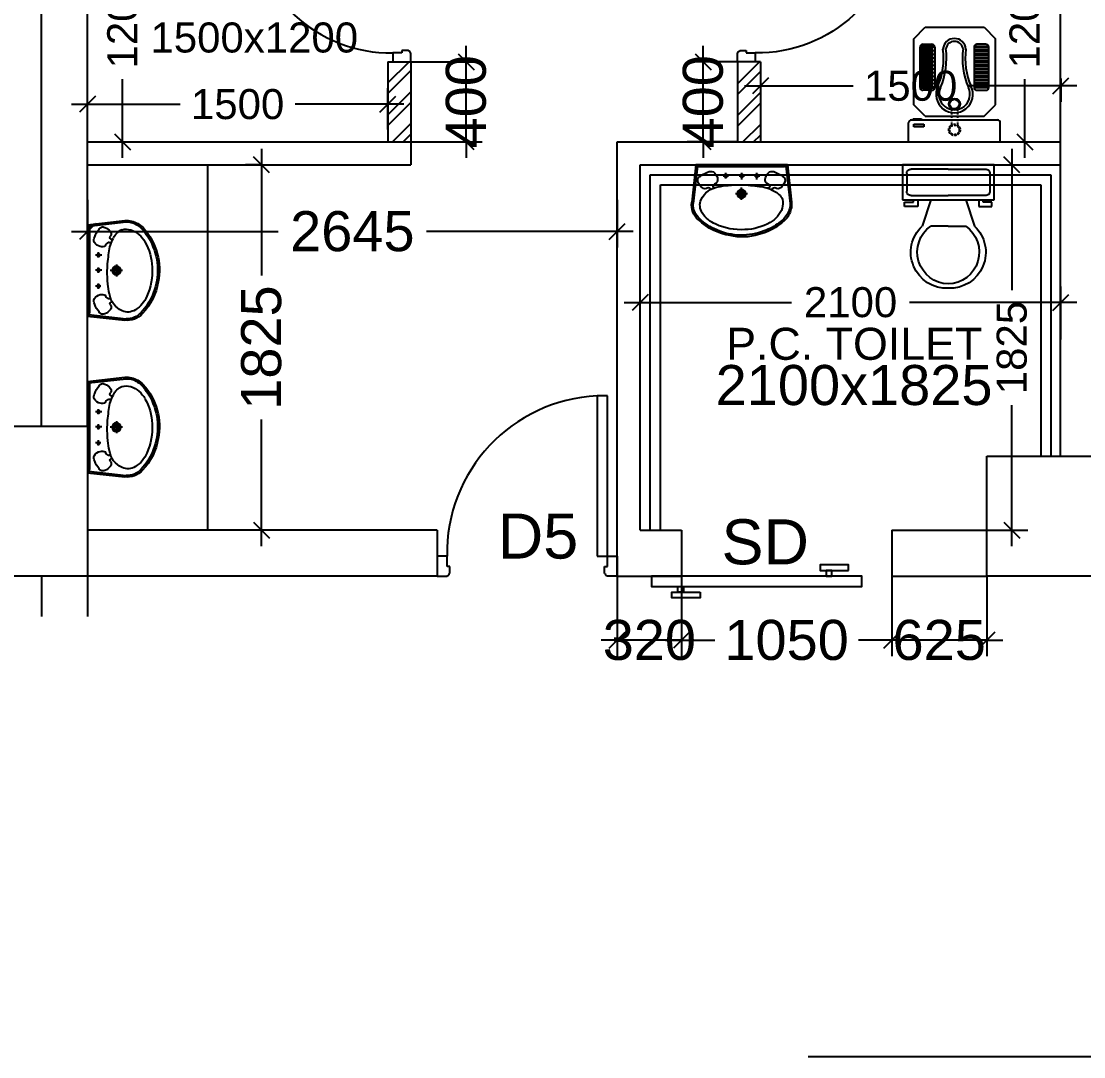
# Model space of a CAD drawing. Extents: x 7620542 to 7843793, y -6476226 to -6093835.
# Drawn here: x 7750969 to 7756275, y -6429359 to -6424186 of the extents above; entities that cross this region are included whole.
import ezdxf
from ezdxf.enums import TextEntityAlignment as Align

# ---------------------------------------------------------------- set-up
doc = ezdxf.new("R2010")
doc.units = 0
doc.header["$LTSCALE"] = 600
doc.header["$MEASUREMENT"] = 0
doc.header["$PDMODE"] = 35
doc.linetypes.add('HIDDEN', pattern=[0.375, 0.25, -0.125])
doc.layers.get('0').update_dxf_attribs({"linetype": 'CONTINUOUS'})
doc.layers.get('Defpoints').update_dxf_attribs({"linetype": 'CONTINUOUS'})
for name, color, linetype in [('DOOR', 32, 'CONTINUOUS'), ('joinery', 7, 'CONTINUOUS'), ('LA-column', 3, 'CONTINUOUS'), ('Railing', 21, 'CONTINUOUS'), ('Room Dim', 1, 'CONTINUOUS'), ('T Wall', 8, 'CONTINUOUS'), ('TEXT', 6, 'CONTINUOUS'), ('Toi-Euip', 8, 'CONTINUOUS'), ('toi-fix', 46, 'CONTINUOUS'), ('Toi. Wall Hat', 3, 'CONTINUOUS'), ('Walls', 7, 'CONTINUOUS'), ('Working Dim', 5, 'CONTINUOUS')]:
    doc.layers.add(name, color=color, linetype=linetype)
doc.styles.add('ari', font='arial.ttf')
doc.styles.add('ARIAL', font='arial.ttf')
doc.dimstyles.new('int. dim', dxfattribs={"dimtxt": 450, "dimasz": 80, "dimexe": 80, "dimexo": 0, "dimgap": 70, "dimtad": 0, "dimdec": 0, "dimzin": 12, "dimdsep": 46, "dimtxsty": 'ari', "dimblk": 'OBLIQUE', "dimcen": 2, "dimdle": 80, "dimclrd": 256, "dimclre": 256, "dimclrt": 6, "dimadec": 0, "dimazin": 0, "dimtfac": 1, "dimtdec": 0, "dimtix": 1, "dimtmove": 2, "dimatfit": 3, "dimfxl": 1, "dimtolj": 1, "dimtzin": 0, "dimlwd": -1, "dimlwe": -1, "dimarcsym": 0})

# ---------------------------------------------------------------- blocks, each defined once
blk = doc.blocks.new('A$C37B60793')
at = {"layer": 'toi-fix', "color": 8}
for p, q in [((0, 303.1), (127, 303.1)), ((0, -306.5), (0, 303.1)), ((146, -287.4), (146, 284.1)), ((171.2, 195), (247.4, 271.2)), ((247.4, 271.2), (685.9, 271.2)), ((358.5, 218.7), (358.5, 139.2)), ((369.5, 218.7), (358.5, 218.7)), ((362.3, 226.9), (630.5, 226.9)), ((369.5, 139.2), (369.5, 218.7)), ((382.7, 218.7), (382.7, 139.2)), ((393.7, 218.7), (382.7, 218.7)), ((393.7, 139.2), (393.7, 218.7)), ((406.9, 218.7), (406.9, 139.2)), ((417.9, 218.7), (406.9, 218.7)), ((417.9, 139.2), (417.9, 218.7)), ((431, 218.7), (431, 139.2)), ((442.1, 218.7), (431, 218.7)), ((442.1, 139.2), (442.1, 218.7)), ((455.2, 218.7), (455.2, 139.2)), ((466.3, 218.7), (455.2, 218.7)), ((466.3, 139.2), (466.3, 218.7)), ((479.4, 218.7), (479.4, 139.2)), ((490.5, 218.7), (479.4, 218.7)), ((490.5, 139.2), (490.5, 218.7)), ((503.6, 218.7), (503.6, 139.2)), ((514.6, 218.7), (503.6, 218.7)), ((514.6, 139.2), (514.6, 218.7)), ((527.8, 218.7), (527.8, 139.2)), ((538.8, 218.7), (527.8, 218.7)), ((538.8, 139.2), (538.8, 218.7)), ((552, 218.7), (552, 139.2)), ((563, 218.7), (552, 218.7)), ((563, 139.2), (563, 218.7)), ((576.2, 218.7), (576.2, 139.2)), ((587.2, 218.7), (576.2, 218.7)), ((587.2, 139.2), (587.2, 218.7)), ((600.4, 218.7), (600.4, 139.2)), ((611.4, 218.7), (600.4, 218.7)), ((611.4, 139.2), (611.4, 218.7)), ((624.5, 218.7), (624.5, 139.2)), ((635.6, 218.7), (624.5, 218.7)), ((635.6, 139.2), (635.6, 218.7)), ((762.1, 195), (685.9, 271.2)), ((171.2, -195.4), (171.2, 195)), ((343.3, 148.1), (343.3, 207.9)), ((649.5, 207.9), (649.5, 148.1)), ((762.1, -195.4), (762.1, 195)), ((358.5, 139.2), (369.5, 139.2)), ((630.5, 129.1), (362.3, 129.1)), ((382.7, 139.2), (393.7, 139.2)), ((406.9, 139.2), (417.9, 139.2)), ((431, 139.2), (442.1, 139.2)), ((455.2, 139.2), (466.3, 139.2)), ((479.4, 139.2), (490.5, 139.2)), ((503.6, 139.2), (514.6, 139.2)), ((527.8, 139.2), (538.8, 139.2)), ((552, 139.2), (563, 139.2)), ((576.2, 139.2), (587.2, 139.2)), ((600.4, 139.2), (611.4, 139.2)), ((624.5, 139.2), (635.6, 139.2)), ((630.5, -132.4), (362.3, -132.4)), ((117.8, -205), (100.3, -205)), ((100.3, -205), (100.3, -270.7)), ((117.8, -270.7), (117.8, -205)), ((171.2, -195.4), (247.4, -271.6)), ((343.3, -151.5), (343.3, -211.2)), ((358.5, -222), (358.5, -142.6)), ((358.5, -142.6), (369.5, -142.6)), ((369.5, -142.6), (369.5, -222)), ((382.7, -222), (382.7, -142.6)), ((382.7, -142.6), (393.7, -142.6)), ((393.7, -142.6), (393.7, -222)), ((406.9, -222), (406.9, -142.6)), ((406.9, -142.6), (417.9, -142.6)), ((417.9, -142.6), (417.9, -222)), ((431, -222), (431, -142.6)), ((431, -142.6), (442.1, -142.6)), ((442.1, -142.6), (442.1, -222)), ((455.2, -222), (455.2, -142.6)), ((455.2, -142.6), (466.3, -142.6)), ((466.3, -142.6), (466.3, -222)), ((479.4, -222), (479.4, -142.6)), ((479.4, -142.6), (490.5, -142.6)), ((490.5, -142.6), (490.5, -222)), ((503.6, -222), (503.6, -142.6)), ((503.6, -142.6), (514.6, -142.6)), ((514.6, -142.6), (514.6, -222)), ((527.8, -222), (527.8, -142.6)), ((527.8, -142.6), (538.8, -142.6)), ((538.8, -142.6), (538.8, -222)), ((552, -222), (552, -142.6)), ((552, -142.6), (563, -142.6)), ((563, -142.6), (563, -222)), ((576.2, -222), (576.2, -142.6)), ((576.2, -142.6), (587.2, -142.6)), ((587.2, -142.6), (587.2, -222)), ((600.4, -222), (600.4, -142.6)), ((600.4, -142.6), (611.4, -142.6)), ((611.4, -142.6), (611.4, -222)), ((624.5, -222), (624.5, -142.6)), ((624.5, -142.6), (635.6, -142.6)), ((635.6, -142.6), (635.6, -222)), ((649.5, -211.2), (649.5, -151.5)), ((685.9, -271.6), (762.1, -195.4)), ((100.3, -270.7), (117.8, -270.7)), ((153.7, -221.4), (147.5, -221.4)), ((147.5, -221.4), (147.5, -276.8)), ((147.5, -276.8), (153.7, -276.8)), ((153.7, -276.8), (153.7, -221.4)), ((247.4, -271.6), (685.9, -271.6)), ((369.5, -222), (358.5, -222)), ((362.3, -230.3), (630.5, -230.3)), ((393.7, -222), (382.7, -222)), ((417.9, -222), (406.9, -222)), ((442.1, -222), (431, -222)), ((466.3, -222), (455.2, -222)), ((490.5, -222), (479.4, -222)), ((514.6, -222), (503.6, -222)), ((538.8, -222), (527.8, -222)), ((563, -222), (552, -222)), ((587.2, -222), (576.2, -222)), ((611.4, -222), (600.4, -222)), ((635.6, -222), (624.5, -222)), ((0, -306.5), (127, -306.5))]:
    blk.add_line(p, q, dxfattribs=at)
at = {"layer": 'toi-fix', "color": 8, "linetype": 'HIDDEN', "ltscale": 0.1}
for p, q in [((219.3, 19), (111.7, 19)), ((219.3, -22.3), (111.7, -22.3))]:
    blk.add_line(p, q, dxfattribs=at)
at = {"layer": 'toi-fix', "color": 8, "extrusion": (0, 0, -1)}
for centre, major_axis, start_param, end_param in [((127, 284.1), (-13.5, -13.5), 2.356194, 3.926991), ((362.3, 207.9), (13.5, -13.5), 2.356194, 3.926991), ((630.5, 207.9), (-13.5, -13.5), 2.356194, 3.926991), ((362.3, 148.1), (-13.5, -13.5), -0.785398, 0.785398), ((630.5, 148.1), (-13.5, -13.5), 3.926991, 5.497787), ((316.3, -1.7), (0, -122.2), -0.449608, 3.591264), ((316.3, -1.7), (0, -103.2), -0.449671, 3.591202), ((554, 536.4), (-29.4, -484.3), -0.19615, 0.346746), ((554, 536.4), (-11.6, -466), -0.160496, 0.3824), ((611.1, -1.7), (-54, -54), 2.434309, 5.419673), ((251.3, -1.7), (-26.9, -26.9), 0.785398, 7.068583), ((251.3, -1.7), (-22.5, -22.5), 0.785398, 7.068583), ((611.1, -1.7), (40.6, -40.6), 4.005105, 6.990469), ((554, -539.7), (29.4, -484.3), 2.794864, 3.33776), ((554, -539.7), (11.6, -466), 2.7592, 3.302095), ((362.3, -151.5), (13.5, -13.5), 2.356194, 3.926991), ((630.5, -151.5), (13.5, -13.5), 3.926991, 5.497787), ((362.3, -211.2), (-13.5, -13.5), -0.785398, 0.785398), ((630.5, -211.2), (13.5, -13.5), 5.497787, 7.068583), ((127, -287.4), (13.5, -13.5), 5.497787, 7.068583)]:
    blk.add_ellipse(centre, major_axis=major_axis, ratio=1, start_param=start_param, end_param=end_param, dxfattribs=at)
at = {"layer": 'toi-fix', "color": 8, "linetype": 'HIDDEN', "ltscale": 0.1, "extrusion": (0, 0, -1)}
for major_axis, start_param, end_param in [((26.9, -26.9), 2.356194490188911, 8.639379797368496), ((22.5, -22.5), 2.356194490188169, 8.639379797367756)]:
    blk.add_ellipse((79.7, -1.7), major_axis=major_axis, ratio=1, start_param=start_param, end_param=end_param, dxfattribs=at)
blk = doc.blocks.new('1000')
at = {"layer": 'DOOR'}
for p, q in [((0, -100), (0, 0)), ((0, 0), (49.7, 0)), ((49.7, 0), (49.7, -2.2)), ((63.2, -49.5), (49.7, -49.5)), ((49.7, -49.5), (49.7, -100)), ((63.2, -13.5), (61, -13.5)), ((63.2, -13.5), (63.2, -49.5)), ((836.8, -13.5), (836.8, -49.5)), ((836.8, -13.5), (839, -13.5)), ((836.8, -49.5), (850.3, -49.5)), ((850.3, 0), (850.3, -2.2)), ((900, 0), (850.3, 0)), ((850.3, -49.5), (850.3, -100)), ((900, -100), (900, 0)), ((49.7, -100), (0, -100)), ((49.7, -100), (49.7, -900.6)), ((100.2, -100), (49.7, -100)), ((100.2, -900.6), (100.2, -100)), ((850.3, -100), (900, -100)), ((49.7, -900.6), (100.2, -900.6))]:
    blk.add_line(p, q, dxfattribs=at)
for centre, major_axis, start_param, end_param in [((49.7, -13.5), (-7.95, 7.95), 3.926991, 5.497787), ((850.3, -13.5), (7.95, 7.95), 0.785398, 2.356194)]:
    blk.add_ellipse(centre, major_axis=major_axis, ratio=1, start_param=start_param, end_param=end_param, dxfattribs=at)
at = {"layer": 'DOOR', "color": 145}
blk.add_ellipse((64.3, -115.3), major_axis=(-519.7, 589.8), ratio=1, start_param=2.464943, end_param=4.009476, dxfattribs=at)
blk = doc.blocks.new('A$C70ED7303')
at = {"layer": 'toi-fix', "color": 8}
for p, q in [((0, 0), (229, 0)), ((229, 0), (229, -174.4)), ((-229, 0), (0, 0)), ((-229, -174.4), (-229, 0)), ((-207.2, -43.6), (-207.2, -130.8)), ((0, -21.8), (-185.4, -21.8)), ((0, -21.8), (185.4, -21.8)), ((207.2, -43.6), (207.2, -130.8)), ((-185.4, -152.6), (0, -152.6)), ((185.4, -152.6), (0, -152.6)), ((229, -174.4), (-229, -174.4)), ((-218.1, -207.2), (-218.1, -185.4)), ((-218.1, -185.4), (-174.4, -185.4)), ((-152.6, -207.2), (-218.1, -207.2)), ((-174.4, -185.4), (-174.4, -174.4)), ((-152.6, -174.4), (-152.6, -207.2)), ((-87.2, -174.4), (-130.8, -305.3)), ((87.2, -174.4), (130.8, -305.3)), ((152.6, -174.4), (152.6, -207.2)), ((152.6, -207.2), (218.1, -207.2)), ((174.4, -185.4), (174.4, -174.4)), ((218.1, -185.4), (174.4, -185.4)), ((218.1, -207.2), (218.1, -185.4)), ((0, -305.3), (-87.2, -305.3)), ((0, -305.3), (87.2, -305.3))]:
    blk.add_line(p, q, dxfattribs=at)
for centre, major_axis, start_param, end_param in [((-188.1, -40.9), (13.6, -13.6), 2.214297, 4.068888), ((188.1, -40.9), (13.6, -13.6), 0.643501, 2.498091), ((-188.1, -133.6), (-13.6, -13.6), 5.35589, 7.21048), ((188.1, -133.6), (-13.6, -13.6), 0.643501, 2.498091), ((-6.6, -436.2), (-127.6, -127.6), 4.686239, 7.105146), ((4.7, -435.5), (-112.7, -112.7), 4.541602, 7.039318), ((6.6, -436.2), (55.8, -171.6), -0.351019, 2.067888), ((-4.7, -435.5), (-112.7, -112.7), 0.814663, 3.31238)]:
    blk.add_ellipse(centre, major_axis=major_axis, ratio=1, start_param=start_param, end_param=end_param, dxfattribs=at)
blk = doc.blocks.new('A$C1E9F72C1')
at = {"layer": 'Toi-Euip', "color": 8}
for p, q in [((-228.2, 0), (-249, -186.3)), ((-228.2, 0), (228.2, 0)), ((228.2, 0), (249, -186.3)), ((-220.9, -6.6), (-241.8, -193.1)), ((-212.9, -9.7), (208.6, -9.7)), ((-76, -72.5), (-76, -39.7)), ((-0.6, -72.5), (-0.6, -39.7)), ((79.3, -67.3), (79.3, -39.7)), ((220.8, -6.2), (241.8, -193.1)), ((-63.8, -54.9), (-90.3, -54.9)), ((11.6, -54.9), (-14.9, -54.9)), ((91.5, -54.9), (65.1, -54.9)), ((-29.6, -144.6), (31.2, -144.6)), ((0.9, -174.9), (0.9, -113))]:
    blk.add_line(p, q, dxfattribs=at)
for centre, radius in [((-76, -54.9), 6.49), ((-0.6, -54.9), 6.49), ((79.3, -54.9), 6.49), ((0.9, -144.6), 21.7), ((0.9, -144.6), 15.6), ((0.9, -144.6), 11)]:
    blk.add_circle(centre, radius, dxfattribs=at)
for centre, radius, start, end in [((-208.1, 14.7), 24.9, 216.2215, 258.8549), ((207.9, 16.2), 26, 271.4204, 321.2513), ((-125, -156.3), 127.2, 109.5864, 129.4018), ((-151.5, -66.7), 34.3, 68.6439, 118.0808), ((-167.5, -75.4), 49.6, 12.807, 54.9415), ((169.6, -75.4), 49.6, 125.0585, 167.193), ((153.6, -66.7), 34.3, 61.9192, 111.3561), ((127.1, -156.3), 127.2, 50.5982, 70.4136), ((-196.3, -76.7), 20.9, 116.809, 207.5092), ((-160.4, -68.2), 57.4, 198.3504, 235.0331), ((-131.5, -107.7), 8.62, 142.6961, 276.8474), ((-114.5, -115.3), 27, 106.386, 151.7285), ((-150, -73.3), 32.2, 330.0791, 16.0346), ((34.9, -905.9), 807.6, 92.48, 98.7772), ((-3.2, -837.5), 738.4, 84.4518, 89.7569), ((46.1, -400.7), 299, 76.1733, 85.7679), ((152.1, -73.3), 32.2, 163.9654, 209.9209), ((116.6, -115.3), 27, 28.2715, 73.614), ((134.9, -107.4), 7.45, 281.3197, 41.7016), ((162.5, -68.2), 57.4, 304.9669, 341.6496), ((198.5, -76.7), 20.9, 332.4908, 63.191), ((-129.4, -204.5), 80.8, 113.6187, 156.307), ((-181.8, -101.4), 18, 230.4642, 309.5358), ((-164.3, -121.5), 8.67, 53.8926, 133.9597), ((-76.5, -275.6), 168.3, 94.0281, 120.4098), ((-162.9, -122.5), 8.8, 329.6713, 65.4896), ((102.1, -220), 110.7, 24.9779, 81.9798), ((164.3, -121.7), 7.8, 112.0693, 194.8477), ((166.5, -121.5), 8.67, 46.0403, 126.1074), ((183.9, -101.4), 18, 230.4642, 309.5358), ((-165.7, -196.5), 84, 173.0041, 196.7608), ((-163.3, -200.1), 78.8, 174.8598, 213.2089), ((-110.1, -193), 95.5, 167.3454, 194.4146), ((136.7, -201.5), 71.5, 327.5919, 23.2221), ((146.7, -197.7), 95.2, 311.9105, 2.7762), ((149.6, -199.6), 100.3, 311.3831, 7.6058), ((-141.4, -199.1), 106.9, 191.4479, 227.66), ((-120.4, -183.5), 124.2, 208.7854, 238.1585), ((-82.7, -174.7), 127.1, 199.3054, 242.2025), ((77.5, -165.5), 140.9, 291.6868, 328.1397), ((-15.6, -66.9), 289.4, 226.8801, 256.3199), ((-54.2, -135.8), 202, 229.3146, 253.0106), ((-13.2, -73.3), 249.6, 238.9436, 269.4813), ((4.7, -23.5), 300.1, 266.1546, 294.5893), ((11.5, -60.2), 296.4, 278.977, 313.6155), ((18.1, -68), 277.7, 292.3326, 313.7827), ((0.4, -45.6), 305.3, 248.1503, 293.8049), ((-3.9, -83.4), 276.6, 253.1484, 282.8609)]:
    blk.add_arc(centre, radius, start, end, dxfattribs=at)
blk = doc.blocks.new('A$C225605CF')
at = {"layer": 'DOOR'}
for points in [[(-869.4, 136.8), (-869.4, 165.6), (-727.6, 165.6), (-727.6, 136.8)], [(115.1, 108), (115.1, 57.6), (-934.5, 57.6), (-934.5, 108)], [(-785.7, 108), (-785.7, 136.8), (-757.5, 136.8), (-757.5, 108)], [(-44, 57.6), (-44, 28.8), (-15.8, 28.8), (-15.8, 57.6)], [(-127.7, 28.8), (-127.7, 0), (14.1, 0), (14.1, 28.8)]]:
    blk.add_lwpolyline(points, close=True, dxfattribs=at)
blk = doc.blocks.new('_Oblique')
at = {"color": 0, "linetype": 'ByBlock', "lineweight": -2}
blk.add_line((-0.5, -0.5), (0.5, 0.5), dxfattribs=at)
blk = doc.blocks.new('*D630')
at = {"layer": 'Defpoints', "color": 0, "transparency": 16777216}
for p in [(7751418.5, -6423589.2, -4.8), (7751418.5, -6424788.7, 1), (7751473.9, -6424788.7)]:
    blk.add_point(p, dxfattribs=at)
at = {"layer": 'Working Dim', "transparency": 16777216}
for p, q in [((7751473.9, -6423509.2), (7751473.9, -6423902.3)), ((7751418.5, -6423589.2), (7751553.9, -6423589.2)), ((7751473.9, -6424868.7), (7751473.9, -6424475.6)), ((7751418.5, -6424788.7), (7751553.9, -6424788.7))]:
    blk.add_line(p, q, dxfattribs=at)
at = {"layer": 'Working Dim', "transparency": 16777216, "xscale": 80, "yscale": 80, "zscale": 80}
for p, rotation in [((7751473.9, -6423589.2), 90), ((7751473.9, -6424788.7), 270)]:
    blk.add_blockref('_Oblique', p, dxfattribs=dict(at, rotation=rotation))
at = {"layer": 'Working Dim', "color": 6, "transparency": 16777216, "insert": (7751473.9, -6424188.9), "char_height": 150, "attachment_point": 5, "rotation": 90, "style": 'ari'}
blk.add_mtext('\\A1;1200', dxfattribs=at)
blk = doc.blocks.new('*D631')
at = {"layer": 'Defpoints', "color": 0, "transparency": 16777216}
for p in [(7752799.1, -6424601), (7751299.2, -6424726.5, -2.6), (7752799.1, -6424726.5, -4.8)]:
    blk.add_point(p, dxfattribs=at)
at = {"layer": 'Working Dim', "transparency": 16777216}
for p, q in [((7751299.2, -6424726.5), (7751299.2, -6424521)), ((7752799.1, -6424726.5), (7752799.1, -6424521)), ((7751219.2, -6424601), (7751762.5, -6424601)), ((7752879.1, -6424601), (7752335.8, -6424601))]:
    blk.add_line(p, q, dxfattribs=at)
at = {"layer": 'Working Dim', "transparency": 16777216, "xscale": 80, "yscale": 80, "zscale": 80, "rotation": 180}
blk.add_blockref('_Oblique', (7751299.2, -6424601), dxfattribs=at)
at = {"layer": 'Working Dim', "transparency": 16777216, "xscale": 80, "yscale": 80, "zscale": 80}
blk.add_blockref('_Oblique', (7752799.1, -6424601), dxfattribs=at)
at = {"layer": 'Working Dim', "color": 6, "transparency": 16777216, "insert": (7752049.1, -6424601), "char_height": 150, "attachment_point": 5, "style": 'ari'}
blk.add_mtext('\\A1;1500', dxfattribs=at)
blk = doc.blocks.new('*D644')
at = {"layer": 'Defpoints', "color": 0, "transparency": 16777216}
for p in [(7754660.2, -6424472, 5.1), (7756160.2, -6424472, 5.1), (7756160.2, -6424509.4)]:
    blk.add_point(p, dxfattribs=at)
at = {"layer": 'Working Dim', "transparency": 16777216}
for p, q in [((7754660.2, -6424472), (7754660.2, -6424589.4)), ((7756160.2, -6424472), (7756160.2, -6424589.4)), ((7754580.2, -6424509.4), (7755123.5, -6424509.4)), ((7756240.2, -6424509.4), (7755696.8, -6424509.4))]:
    blk.add_line(p, q, dxfattribs=at)
at = {"layer": 'Working Dim', "transparency": 16777216, "xscale": 80, "yscale": 80, "zscale": 80, "rotation": 180}
blk.add_blockref('_Oblique', (7754660.2, -6424509.4), dxfattribs=at)
at = {"layer": 'Working Dim', "transparency": 16777216, "xscale": 80, "yscale": 80, "zscale": 80}
blk.add_blockref('_Oblique', (7756160.2, -6424509.4), dxfattribs=at)
at = {"layer": 'Working Dim', "color": 6, "transparency": 16777216, "insert": (7755410.2, -6424509.4), "char_height": 150, "attachment_point": 5, "style": 'ari'}
blk.add_mtext('\\A1;1500', dxfattribs=at)
blk = doc.blocks.new('*D645')
at = {"layer": 'Defpoints', "color": 0, "transparency": 16777216}
for p in [(7755912.6, -6423589.2, 5.1), (7755979.9, -6423589.2), (7755912.6, -6424788.7, 11)]:
    blk.add_point(p, dxfattribs=at)
at = {"layer": 'Working Dim', "transparency": 16777216}
for p, q in [((7755979.9, -6423509.2), (7755979.9, -6423902.3)), ((7755912.6, -6423589.2), (7756059.9, -6423589.2)), ((7755979.9, -6424868.7), (7755979.9, -6424475.6)), ((7755912.6, -6424788.7), (7756059.9, -6424788.7))]:
    blk.add_line(p, q, dxfattribs=at)
at = {"layer": 'Working Dim', "transparency": 16777216, "xscale": 80, "yscale": 80, "zscale": 80}
for p, rotation in [((7755979.9, -6423589.2), 90), ((7755979.9, -6424788.7), 270)]:
    blk.add_blockref('_Oblique', p, dxfattribs=dict(at, rotation=rotation))
at = {"layer": 'Working Dim', "color": 6, "transparency": 16777216, "insert": (7755979.9, -6424188.9), "char_height": 150, "attachment_point": 5, "rotation": 90, "style": 'ari'}
blk.add_mtext('\\A1;1200', dxfattribs=at)
blk = doc.blocks.new('*D646')
at = {"layer": 'Defpoints', "color": 0, "transparency": 16777216}
for p in [(7756160.3, -6425590.4), (7754060.2, -6425816.2, 5.1), (7756160.3, -6425775.6, 14.8)]:
    blk.add_point(p, dxfattribs=at)
at = {"layer": 'Working Dim', "transparency": 16777216}
for p, q in [((7754060.2, -6425816.2), (7754060.2, -6425510.4)), ((7756160.3, -6425775.6), (7756160.3, -6425510.4)), ((7753980.2, -6425590.4), (7754815.2, -6425590.4)), ((7756240.3, -6425590.4), (7755405.2, -6425590.4))]:
    blk.add_line(p, q, dxfattribs=at)
at = {"layer": 'Working Dim', "transparency": 16777216, "xscale": 80, "yscale": 80, "zscale": 80, "rotation": 180}
blk.add_blockref('_Oblique', (7754060.2, -6425590.4), dxfattribs=at)
at = {"layer": 'Working Dim', "transparency": 16777216, "xscale": 80, "yscale": 80, "zscale": 80}
blk.add_blockref('_Oblique', (7756160.3, -6425590.4), dxfattribs=at)
at = {"layer": 'Working Dim', "color": 6, "transparency": 16777216, "insert": (7755110.2, -6425590.4), "char_height": 150, "attachment_point": 5, "style": 'ari'}
blk.add_mtext('\\A1;2100', dxfattribs=at)
blk = doc.blocks.new('*D647')
at = {"layer": 'Defpoints', "color": 0, "transparency": 16777216}
for p in [(7755505.5, -6424903.7, 5.8), (7755915.8, -6424903.7), (7755478, -6426728.7, 10)]:
    blk.add_point(p, dxfattribs=at)
at = {"layer": 'Working Dim', "transparency": 16777216}
for p, q in [((7755915.8, -6424823.7), (7755915.8, -6425528.7)), ((7755505.5, -6424903.7), (7755995.8, -6424903.7)), ((7755915.8, -6426808.7), (7755915.8, -6426103.7)), ((7755478, -6426728.7), (7755995.8, -6426728.7))]:
    blk.add_line(p, q, dxfattribs=at)
at = {"layer": 'Working Dim', "transparency": 16777216, "xscale": 80, "yscale": 80, "zscale": 80}
for p, rotation in [((7755915.8, -6424903.7), 90), ((7755915.8, -6426728.7), 270)]:
    blk.add_blockref('_Oblique', p, dxfattribs=dict(at, rotation=rotation))
at = {"layer": 'Working Dim', "color": 6, "transparency": 16777216, "insert": (7755915.8, -6425816.2), "char_height": 150, "attachment_point": 5, "rotation": 90, "style": 'ari'}
blk.add_mtext('\\A1;1825', dxfattribs=at)
blk = doc.blocks.new('*D1235')
at = {"layer": 'Defpoints', "color": 0, "transparency": 16777216}
for p in [(7755315.6, -6426958.7), (7755790.1, -6426958.7), (7755315.6, -6427277.9)]:
    blk.add_point(p, dxfattribs=at)
at = {"layer": 'Working Dim', "transparency": 16777216}
for p, q in [((7755315.6, -6426958.7), (7755315.6, -6427357.9)), ((7755790.1, -6426958.7), (7755790.1, -6427357.9)), ((7755315.6, -6427277.9), (7755235.6, -6427277.9)), ((7755790.1, -6427277.9), (7755315.6, -6427277.9)), ((7755790.1, -6427277.9), (7755870.1, -6427277.9))]:
    blk.add_line(p, q, dxfattribs=at)
at = {"layer": 'Working Dim', "transparency": 16777216, "xscale": 80, "yscale": 80, "zscale": 80}
blk.add_blockref('_Oblique', (7755315.6, -6427277.9), dxfattribs=at)
at = {"layer": 'Working Dim', "transparency": 16777216, "xscale": 80, "yscale": 80, "zscale": 80, "rotation": 180}
blk.add_blockref('_Oblique', (7755790.1, -6427277.9), dxfattribs=at)
at = {"layer": 'Working Dim', "color": 6, "transparency": 16777216, "insert": (7755552.9, -6427277.9), "char_height": 200, "attachment_point": 5, "style": 'ari'}
blk.add_mtext('\\A1;625', dxfattribs=at)
blk = doc.blocks.new('*D1236')
at = {"layer": 'Defpoints', "color": 0, "transparency": 16777216}
for p in [(7754265.6, -6426958.7), (7755315.6, -6426958.7), (7754265.6, -6427277.9)]:
    blk.add_point(p, dxfattribs=at)
at = {"layer": 'Working Dim', "transparency": 16777216}
for p, q in [((7754265.6, -6426958.7), (7754265.6, -6427357.9)), ((7755315.6, -6426958.7), (7755315.6, -6427357.9)), ((7754185.6, -6427277.9), (7754431.8, -6427277.9)), ((7755395.6, -6427277.9), (7755149.5, -6427277.9))]:
    blk.add_line(p, q, dxfattribs=at)
at = {"layer": 'Working Dim', "transparency": 16777216, "xscale": 80, "yscale": 80, "zscale": 80, "rotation": 180}
blk.add_blockref('_Oblique', (7754265.6, -6427277.9), dxfattribs=at)
at = {"layer": 'Working Dim', "transparency": 16777216, "xscale": 80, "yscale": 80, "zscale": 80}
blk.add_blockref('_Oblique', (7755315.6, -6427277.9), dxfattribs=at)
at = {"layer": 'Working Dim', "color": 6, "transparency": 16777216, "insert": (7754790.6, -6427277.9), "char_height": 200, "attachment_point": 5, "style": 'ari'}
blk.add_mtext('\\A1;1050', dxfattribs=at)
blk = doc.blocks.new('*D1237')
at = {"layer": 'Defpoints', "color": 0, "transparency": 16777216}
for p in [(7753945.2, -6426958.7), (7754265.6, -6426958.7), (7753945.2, -6427277.9)]:
    blk.add_point(p, dxfattribs=at)
at = {"layer": 'Working Dim', "transparency": 16777216}
for p, q in [((7753945.2, -6426958.7), (7753945.2, -6427357.9)), ((7754265.6, -6426958.7), (7754265.6, -6427357.9)), ((7753945.2, -6427277.9), (7753865.2, -6427277.9)), ((7754265.6, -6427277.9), (7753945.2, -6427277.9)), ((7754265.6, -6427277.9), (7754345.6, -6427277.9))]:
    blk.add_line(p, q, dxfattribs=at)
at = {"layer": 'Working Dim', "transparency": 16777216, "xscale": 80, "yscale": 80, "zscale": 80}
blk.add_blockref('_Oblique', (7753945.2, -6427277.9), dxfattribs=at)
at = {"layer": 'Working Dim', "transparency": 16777216, "xscale": 80, "yscale": 80, "zscale": 80, "rotation": 180}
blk.add_blockref('_Oblique', (7754265.6, -6427277.9), dxfattribs=at)
at = {"layer": 'Working Dim', "color": 6, "transparency": 16777216, "insert": (7754105.4, -6427277.9), "char_height": 200, "attachment_point": 5, "style": 'ari'}
blk.add_mtext('\\A1;320', dxfattribs=at)
blk = doc.blocks.new('*D1238')
at = {"layer": 'Defpoints', "color": 0, "transparency": 16777216}
for p in [(7752167.9, -6424903.7), (7752172.1, -6424903.7), (7752172.1, -6426728.7)]:
    blk.add_point(p, dxfattribs=at)
at = {"layer": 'Working Dim', "transparency": 16777216}
for p, q in [((7752167.9, -6424823.7), (7752167.9, -6425456.2)), ((7752172.1, -6424903.7), (7752087.9, -6424903.7)), ((7752167.9, -6426808.7), (7752167.9, -6426176.2)), ((7752172.1, -6426728.7), (7752087.9, -6426728.7))]:
    blk.add_line(p, q, dxfattribs=at)
at = {"layer": 'Working Dim', "transparency": 16777216, "xscale": 80, "yscale": 80, "zscale": 80}
for p, rotation in [((7752167.9, -6424903.7), 90), ((7752167.9, -6426728.7), 270)]:
    blk.add_blockref('_Oblique', p, dxfattribs=dict(at, rotation=rotation))
at = {"layer": 'Working Dim', "color": 6, "transparency": 16777216, "insert": (7752167.9, -6425816.2), "char_height": 200, "attachment_point": 5, "rotation": 90, "style": 'ari'}
blk.add_mtext('\\A1;1825', dxfattribs=at)
blk = doc.blocks.new('*D1239')
at = {"layer": 'Defpoints', "color": 0, "transparency": 16777216}
for p in [(7751299, -6425077.4), (7753945.2, -6425077.4), (7753945.2, -6425236.1)]:
    blk.add_point(p, dxfattribs=at)
at = {"layer": 'Working Dim', "transparency": 16777216}
for p, q in [((7751299, -6425077.4), (7751299, -6425316.1)), ((7753945.2, -6425077.4), (7753945.2, -6425316.1)), ((7751219, -6425236.1), (7752251, -6425236.1)), ((7754025.2, -6425236.1), (7752993.2, -6425236.1))]:
    blk.add_line(p, q, dxfattribs=at)
at = {"layer": 'Working Dim', "transparency": 16777216, "xscale": 80, "yscale": 80, "zscale": 80, "rotation": 180}
blk.add_blockref('_Oblique', (7751299, -6425236.1), dxfattribs=at)
at = {"layer": 'Working Dim', "transparency": 16777216, "xscale": 80, "yscale": 80, "zscale": 80}
blk.add_blockref('_Oblique', (7753945.2, -6425236.1), dxfattribs=at)
at = {"layer": 'Working Dim', "color": 6, "transparency": 16777216, "insert": (7752622.1, -6425236.1), "char_height": 200, "attachment_point": 5, "style": 'ari'}
blk.add_mtext('\\A1;2645', dxfattribs=at)
blk = doc.blocks.new('*D1240')
at = {"layer": 'Defpoints', "color": 0, "transparency": 16777216}
for p in [(7752914.1, -6424388.2), (7753190.2, -6424388.2), (7752914.1, -6424788.7)]:
    blk.add_point(p, dxfattribs=at)
at = {"layer": 'Working Dim', "transparency": 16777216}
for p, q in [((7753190.2, -6424388.2), (7753190.2, -6424308.2)), ((7752914.1, -6424388.2), (7753270.2, -6424388.2)), ((7753190.2, -6424788.7), (7753190.2, -6424388.2)), ((7752914.1, -6424788.7), (7753270.2, -6424788.7)), ((7753190.2, -6424788.7), (7753190.2, -6424868.7))]:
    blk.add_line(p, q, dxfattribs=at)
at = {"layer": 'Working Dim', "transparency": 16777216, "xscale": 80, "yscale": 80, "zscale": 80}
for p, rotation in [((7753190.2, -6424388.2), 270), ((7753190.2, -6424788.7), 90)]:
    blk.add_blockref('_Oblique', p, dxfattribs=dict(at, rotation=rotation))
at = {"layer": 'Working Dim', "color": 6, "transparency": 16777216, "insert": (7753190.2, -6424588.4), "char_height": 200, "attachment_point": 5, "rotation": 90, "style": 'ari'}
blk.add_mtext('\\A1;400', dxfattribs=at)
blk = doc.blocks.new('*D1245')
at = {"layer": 'Defpoints', "color": 0, "transparency": 16777216}
for p in [(7754373.7, -6424388.2), (7754545.2, -6424388.2), (7754545.2, -6424788.7)]:
    blk.add_point(p, dxfattribs=at)
at = {"layer": 'Working Dim', "transparency": 16777216}
for p, q in [((7754373.7, -6424388.2), (7754373.7, -6424308.2)), ((7754545.2, -6424388.2), (7754293.7, -6424388.2)), ((7754373.7, -6424788.7), (7754373.7, -6424388.2)), ((7754545.2, -6424788.7), (7754293.7, -6424788.7)), ((7754373.7, -6424788.7), (7754373.7, -6424868.7))]:
    blk.add_line(p, q, dxfattribs=at)
at = {"layer": 'Working Dim', "transparency": 16777216, "xscale": 80, "yscale": 80, "zscale": 80}
for p, rotation in [((7754373.7, -6424388.2), 270), ((7754373.7, -6424788.7), 90)]:
    blk.add_blockref('_Oblique', p, dxfattribs=dict(at, rotation=rotation))
at = {"layer": 'Working Dim', "color": 6, "transparency": 16777216, "insert": (7754373.7, -6424588.4), "char_height": 200, "attachment_point": 5, "rotation": 90, "style": 'ari'}
blk.add_mtext('\\A1;400', dxfattribs=at)

msp = doc.modelspace()

# ---------------------------------------------------------------- hatches: boundary and pattern name
at = {"layer": 'Toi. Wall Hat'}
h = msp.add_hatch(dxfattribs=at)
h.set_pattern_fill('ANSI32', color=10, scale=300, style=0)
h.set_pattern_definition([(45, (832124.71, -81878.24), (-79.5495129, 79.5495129), []), (45, (832177.74, -81878.24), (-79.5495129, 79.5495129), [])])
h.paths.add_polyline_path([(7754659.819, -6419643.727), (7754544.819, -6419643.727), (7754544.819, -6420043.231), (7754659.819, -6420043.231)])
h.paths.add_polyline_path([(7752913.701, -6419643.727), (7752798.701, -6419643.727), (7752798.701, -6420043.231), (7752913.701, -6420043.231)])
h.paths.add_polyline_path([(7752913.701, -6420843.231), (7751298.734, -6420843.231), (7751298.737, -6420958.231), (7752913.701, -6420958.231)])
h.paths.add_polyline_path([(7756159.819, -6420843.231), (7754544.819, -6420843.231), (7754544.819, -6420958.231), (7756159.819, -6420958.231)])
h.paths.add_polyline_path([(7754659.819, -6422273.231), (7756159.819, -6422273.231), (7756159.819, -6422158.231), (7754659.819, -6422158.231), (7754659.819, -6421758.231), (7754544.819, -6421758.231), (7754544.819, -6422673.231), (7754659.819, -6422673.231)])
h.paths.add_polyline_path([(7752913.701, -6421758.231), (7752798.701, -6421758.231), (7752798.701, -6422158.231), (7751298.769, -6422158.231), (7751298.772, -6422273.231), (7752798.701, -6422273.231), (7752798.701, -6422673.231), (7752913.701, -6422673.231)])
h.paths.add_polyline_path([(7752913.701, -6423473.231), (7751298.805, -6423473.231), (7751298.808, -6423588.231), (7752913.701, -6423588.231)])
h.paths.add_polyline_path([(7752913.701, -6424388.231), (7752798.701, -6424388.231), (7752798.701, -6424788.761), (7752913.701, -6424788.761)])
h.paths.add_polyline_path([(7754659.819, -6424388.231), (7754544.819, -6424388.231), (7754544.819, -6424788.761), (7754659.819, -6424788.761)])
h.paths.add_polyline_path([(7756159.819, -6423473.231), (7754544.819, -6423473.231), (7754544.819, -6423588.231), (7756159.819, -6423588.231)])

# ---------------------------------------------------------------- linework, layer by layer
at = {"layer": 'LA-column', "color": 2, "flags": 128}
for points, elevation in [([(7750549.147, -6426208.688), (7751299.147, -6426208.688), (7751299.147, -6426958.688), (7750549.147, -6426958.688)], -15.958), ([(7755790.087, -6426358.688), (7756390.087, -6426358.688), (7756390.087, -6426958.688), (7755790.087, -6426958.688)], -11.858)]:
    msp.add_lwpolyline(points, close=True, dxfattribs=dict(at, elevation=elevation))
at = {"layer": 'Railing'}
for p, q in [((7754110.175, -6426728.706, -14.83), (7754110.175, -6424953.697, -14.83)), ((7754110.175, -6424953.697, -14.83), (7756110.175, -6424953.697, -14.83)), ((7756110.175, -6424953.697, -14.83), (7756110.175, -6426358.688, -14.83)), ((7754160.175, -6426728.706, -14.83), (7754160.175, -6425003.697, -14.83)), ((7754160.175, -6425003.697, -14.83), (7756060.175, -6425003.697, -14.83)), ((7756060.175, -6425003.697, -14.83), (7756060.175, -6426358.688, -14.83))]:
    msp.add_line(p, q, dxfattribs=at)
at = {"layer": 'T Wall', "color": 6, "linetype": 'Continuous'}
for p, q in [((7752799.057, -6424388.166, -14.83), (7752799.057, -6424788.166, -14.83)), ((7752799.057, -6424388.166, -14.83), (7752914.057, -6424388.166, -14.83)), ((7752914.057, -6424388.166, -14.83), (7752914.057, -6424903.166, -14.83)), ((7754545.175, -6424388.166, -14.83), (7754545.175, -6424788.697, -14.83)), ((7754660.175, -6424388.166, -14.83), (7754545.175, -6424388.166, -14.83)), ((7754660.175, -6424388.166, -14.83), (7754660.175, -6424788.166, -14.83))]:
    msp.add_line(p, q, dxfattribs=at)
at = {"layer": 'Toi-Euip', "linetype": 'Continuous'}
msp.add_line((7751899.057, -6424903.166, -14.83), (7751899.057, -6426728.7, -14.83), dxfattribs=at)
at = {"layer": 'Walls', "linetype": 'Continuous'}
for p, q in [((7751068.974, -6426208.887, -14.83), (7751068.879, -6419643.808, -14.83)), ((7751298.974, -6426208.84, -14.83), (7751298.879, -6419643.808, -14.83)), ((7756159.087, -6426358.688, -14.83), (7756159.087, -6419643.586, -14.83)), ((7753945.175, -6426728.706, -14.83), (7753945.175, -6424788.697, -14.83)), ((7754060.175, -6426728.706, -14.83), (7754060.175, -6424903.697, -14.83)), ((7753045.175, -6426728.656, -14.83), (7753045.175, -6426958.731, -14.83)), ((7754060.175, -6426728.706, -14.83), (7754265.65, -6426728.706, -14.83)), ((7755315.65, -6426728.706, -14.83), (7755790.087, -6426728.706, -14.83)), ((7753945.175, -6426958.706, -14.83), (7754265.65, -6426958.706, -14.83)), ((7755315.65, -6426958.706, -14.83), (7755790.087, -6426958.706, -14.83))]:
    msp.add_line(p, q, dxfattribs=at)
at = {"layer": 'Walls'}
for p, q in [((7751299.057, -6424788.697, -14.83), (7752914.057, -6424788.697, -14.83)), ((7752914.057, -6424788.697, -14.83), (7752914.057, -6424903.697, -14.83)), ((7753945.175, -6424788.697, -14.83), (7756160.175, -6424788.697, -14.83)), ((7753945.175, -6426278.757, -14.83), (7753945.175, -6424788.697, -14.83)), ((7751299.057, -6424903.697, -14.83), (7752914.057, -6424903.697, -14.83)), ((7754060.175, -6424903.697, -14.83), (7756160.175, -6424903.697, -14.83)), ((7753045.175, -6426728.7, -14.83), (7751299.052, -6426728.7, -14.83)), ((7753945.175, -6426958.7, -14.83), (7753945.175, -6426728.7, -14.83)), ((7754265.65, -6426728.706, -14.83), (7754265.65, -6426958.706, -14.83)), ((7755315.65, -6426728.706, -14.83), (7755315.65, -6426958.706, -14.83)), ((7753045.175, -6426958.7, -14.83), (7751069.051, -6426958.7, -14.83)), ((7751069.232, -6426958.834, -14.83), (7751069.232, -6427158.866, -14.83)), ((7751299.232, -6426958.834, -14.83), (7751299.232, -6427158.866, -14.83)), ((7760689.017, -6429358.772, -14.83), (7754899.237, -6429358.772, -14.83))]:
    msp.add_line(p, q, dxfattribs=at)
at = {"layer": 'Walls', "elevation": -14.83, "flags": 128}
for points in [[(7751069.232, -6426958.834), (7751069.232, -6427158.866)], [(7751299.232, -6426958.834), (7751299.232, -6427158.866)]]:
    msp.add_lwpolyline(points, dxfattribs=at)

# ---------------------------------------------------------------- block references
at = {"layer": 'DOOR', "linetype": 'Continuous'}
for p, xscale, yscale, zscale, rotation in [((7752913.948, -6423588.166, -14.83), 0.8888888880610685, 0.8888888880610685, 0.8888888880610685, 270.0000127265634), ((7754545.283, -6423588.166, -14.83), -0.8888888880610689, 0.8888888880610466, 0.8888888880610679, 89.99998715337463)]:
    msp.add_blockref('1000', p, dxfattribs=dict(at, xscale=xscale, yscale=yscale, zscale=zscale, rotation=rotation))
at = {"layer": 'DOOR', "linetype": 'Continuous', "rotation": 180.0000128066047}
msp.add_blockref('1000', (7753945.175, -6426958.651, -14.83), dxfattribs=at)
at = {"layer": 'DOOR', "xscale": -1}
msp.add_blockref('A$C225605CF', (7754231.182, -6427066.739, -14.83), dxfattribs=at)
at = {"layer": 'Toi-Euip', "color": 31, "xscale": -1}
msp.add_blockref('A$C1E9F72C1', (7754566.271, -6424903.697, -14.83), dxfattribs=at)
at = {"layer": 'Toi-Euip', "color": 31, "xscale": -1, "rotation": 90}
for p in [(7751298.962, -6425430.574, -14.83), (7751298.962, -6426213.405, -14.83)]:
    msp.add_blockref('A$C1E9F72C1', p, dxfattribs=at)
at = {"layer": 'toi-fix', "color": 7, "xscale": -0.7511875331401825, "yscale": 0.7511875331401825, "zscale": 0.7511875331401825, "rotation": 270}
msp.add_blockref('A$C37B60793', (7755630.21, -6424788.697, -14.83), dxfattribs=at)
at = {"layer": 'toi-fix', "linetype": 'Continuous', "xscale": -1}
msp.add_blockref('A$C70ED7303', (7755598.155, -6424903.697, -14.83), dxfattribs=at)

# ---------------------------------------------------------------- texts
at = {"layer": 'joinery', "style": 'ari'}
for s, p in [('D5', (7753549.352, -6426870.182, -14.83)), ('SD', (7754684.005, -6426899.054, -14.83))]:
    msp.add_text(s, height=225, dxfattribs=at).set_placement(p, align=Align.CENTER)
at = {"layer": 'Room Dim', "style": 'ARIAL'}
for s, height, p in [('1500x1200', 150, (7752132.381, -6424342.276, -14.83)), ('2100x1825', 200, (7755127.755, -6426103.328, -14.83))]:
    msp.add_text(s, height=height, dxfattribs=at).set_placement(p, align=Align.CENTER)
at = {"layer": 'TEXT', "color": 7, "style": 'ARIAL'}
msp.add_text('P.C. TOILET', height=160, dxfattribs=at).set_placement((7755128.628, -6425877.328, -14.83), align=Align.CENTER)

# ---------------------------------------------------------------- dimensions: what is measured, and where the dimension line sits
at = {"layer": 'Working Dim'}
for base, p1, p2, override, picture, middle in [((7751473.878, -6424788.697, -14.83), (7751418.452, -6423589.166, -19.622), (7751418.452, -6424788.697, -13.799), {"dimtxt": 150}, '*D630', (7751473.878, -6424188.932, -14.83)), ((7755979.933, -6423589.166, -8.468), (7755912.612, -6424788.697, 2.485), (7755912.612, -6423589.166, -3.337), {"dimtxt": 150}, '*D645', (7755979.933, -6424188.932, -8.468)), ((7752167.943, -6424903.697, -14.83), (7752172.113, -6426728.7, -14.83), (7752172.113, -6424903.697, -14.83), {"dimtxt": 200, "dimarcsym": 1}, '*D1238', (7752167.943, -6425816.198, -14.83)), ((7755915.765, -6424903.697, -8.468), (7755477.957, -6426728.706, 1.512), (7755505.48, -6424903.697, -2.646), {"dimtxt": 150}, '*D647', (7755915.765, -6425816.201, -8.468))]:
    dim = msp.add_linear_dim(base=base, p1=p1, p2=p2, angle=90, dimstyle='int. dim', override=override, dxfattribs=at)
    dim.commit()
    dim.dimension.update_dxf_attribs({"geometry": picture, "text_midpoint": middle})
for base, p1, p2, picture, middle in [((7753190.15, -6424388.166, -14.83), (7752914.057, -6424788.697, -14.83), (7752914.057, -6424388.166, -14.83), '*D1240', (7753190.15, -6424588.432, -14.83)), ((7754373.713, -6424388.166, -14.83), (7754545.175, -6424788.697, -14.83), (7754545.175, -6424388.166, -14.83), '*D1245', (7754373.713, -6424588.432, -14.83))]:
    dim = msp.add_linear_dim(base=base, p1=p1, p2=p2, angle=90, text='400', dimstyle='int. dim', override={"dimtxt": 200, "dimarcsym": 1}, dxfattribs=at)
    dim.commit()
    dim.dimension.update_dxf_attribs({"geometry": picture, "text_midpoint": middle})
for base, p1, p2, override, picture, middle in [((7756160.175, -6424509.377, -8.468), (7754660.175, -6424472.025, -3.337), (7756160.175, -6424472.025, -3.337), {"dimtxt": 150}, '*D644', (7755410.175, -6424509.377, -8.468)), ((7752799.057, -6424600.983, -8.468), (7751299.194, -6424726.456, -11.051), (7752799.057, -6424726.456, -13.26), {"dimtxt": 150}, '*D631', (7752049.125, -6424600.983, -8.468)), ((7756160.265, -6425590.379, -8.468), (7754060.175, -6425816.201, -3.337), (7756160.265, -6425775.576, 6.362), {"dimtxt": 150}, '*D646', (7755110.22, -6425590.379, -8.468)), ((7753945.175, -6427277.893, -14.83), (7754265.65, -6426958.706, -14.83), (7753945.175, -6426958.651, -14.83), {"dimtxt": 200, "dimarcsym": 1}, '*D1237', (7754105.412, -6427277.893, -14.83)), ((7754265.65, -6427277.893, -14.83), (7755315.65, -6426958.706, -14.83), (7754265.65, -6426958.706, -14.83), {"dimtxt": 200, "dimarcsym": 1}, '*D1236', (7754790.65, -6427277.893, -14.83))]:
    dim = msp.add_linear_dim(base=base, p1=p1, p2=p2, dimstyle='int. dim', override=override, dxfattribs=at)
    dim.commit()
    dim.dimension.update_dxf_attribs({"geometry": picture, "text_midpoint": middle})
for base, p1, p2, text, picture, middle in [((7753945.175, -6425236.12, -14.83), (7751298.957, -6425077.394, -14.83), (7753945.175, -6425077.394, -14.83), '2645', '*D1239', (7752622.066, -6425236.12, -14.83)), ((7755315.65, -6427277.893, -14.83), (7755790.087, -6426958.706, -14.83), (7755315.65, -6426958.706, -14.83), '625', '*D1235', (7755552.868, -6427277.893, -14.83))]:
    dim = msp.add_linear_dim(base=base, p1=p1, p2=p2, text=text, dimstyle='int. dim', override={"dimtxt": 200, "dimarcsym": 1}, dxfattribs=at)
    dim.commit()
    dim.dimension.update_dxf_attribs({"geometry": picture, "text_midpoint": middle})

doc.saveas('drawing.dxf')
